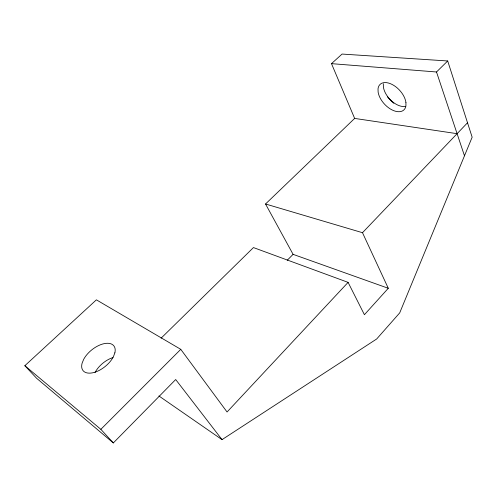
<?xml version="1.0" encoding="UTF-8"?>
<svg xmlns="http://www.w3.org/2000/svg" width="497" height="497" viewBox="0 0 497 497"><rect width="100%" height="100%" fill="white"/><g stroke="black" fill="none" stroke-linecap="round" stroke-linejoin="round"><path stroke-width="0.75" d="M457.097 133.681L354.647 118.416L265.528 203.987L362.493 232.702L388.294 288.285L364.413 314.707L348.099 282.371L253.445 247.574L161.109 338.177M348.099 282.371L227.061 411.994L180.771 349.335L96.387 299.834L24.85 365.711L36.61 378.267L113.328 442.939L175.69 379.534L222.029 439.64L376.664 338.997L399.706 312.88L472.15 137.197L447.698 60.969L342.066 54.061L331.493 63.647L354.647 118.416M362.493 232.702L467.522 122.771M287.216 260.291L293.087 254.346L388.294 288.285M24.85 365.711L100.854 429.321L180.771 349.335M331.493 63.647L436.509 71.984L447.698 60.969M158.91 395.966L222.029 439.64M100.854 429.321L113.328 442.939M265.528 203.987L293.087 254.346M436.509 71.984L464.478 155.797M383.311 83.776L383.398 87.13A17.389 10.369 47.2 0 0 405.676 106.439M95.064 372.502A19.451 10.828 -39.3 0 1 112.987 357.56M393.804 103.258A30.242 18.308 47.3 0 1 387.399 96.753M405.943 102.568L405.919 105.911A17.457 10.257 47.2 0 1 392.145 109.961A17.457 10.257 47.2 0 1 378.13 92.181L378.018 88.833A17.457 10.257 47.2 0 1 391.816 84.31A17.457 10.257 47.2 0 1 405.943 102.568M114.869 352.827L113.428 356.647A19.762 10.673 -38.9 0 1 92.659 372.8A19.762 10.673 -38.9 0 1 82.135 363.083L83.695 359.3A19.762 10.673 -38.9 0 1 104.171 343.638A19.762 10.673 -38.9 0 1 114.869 352.827"/></g></svg>
